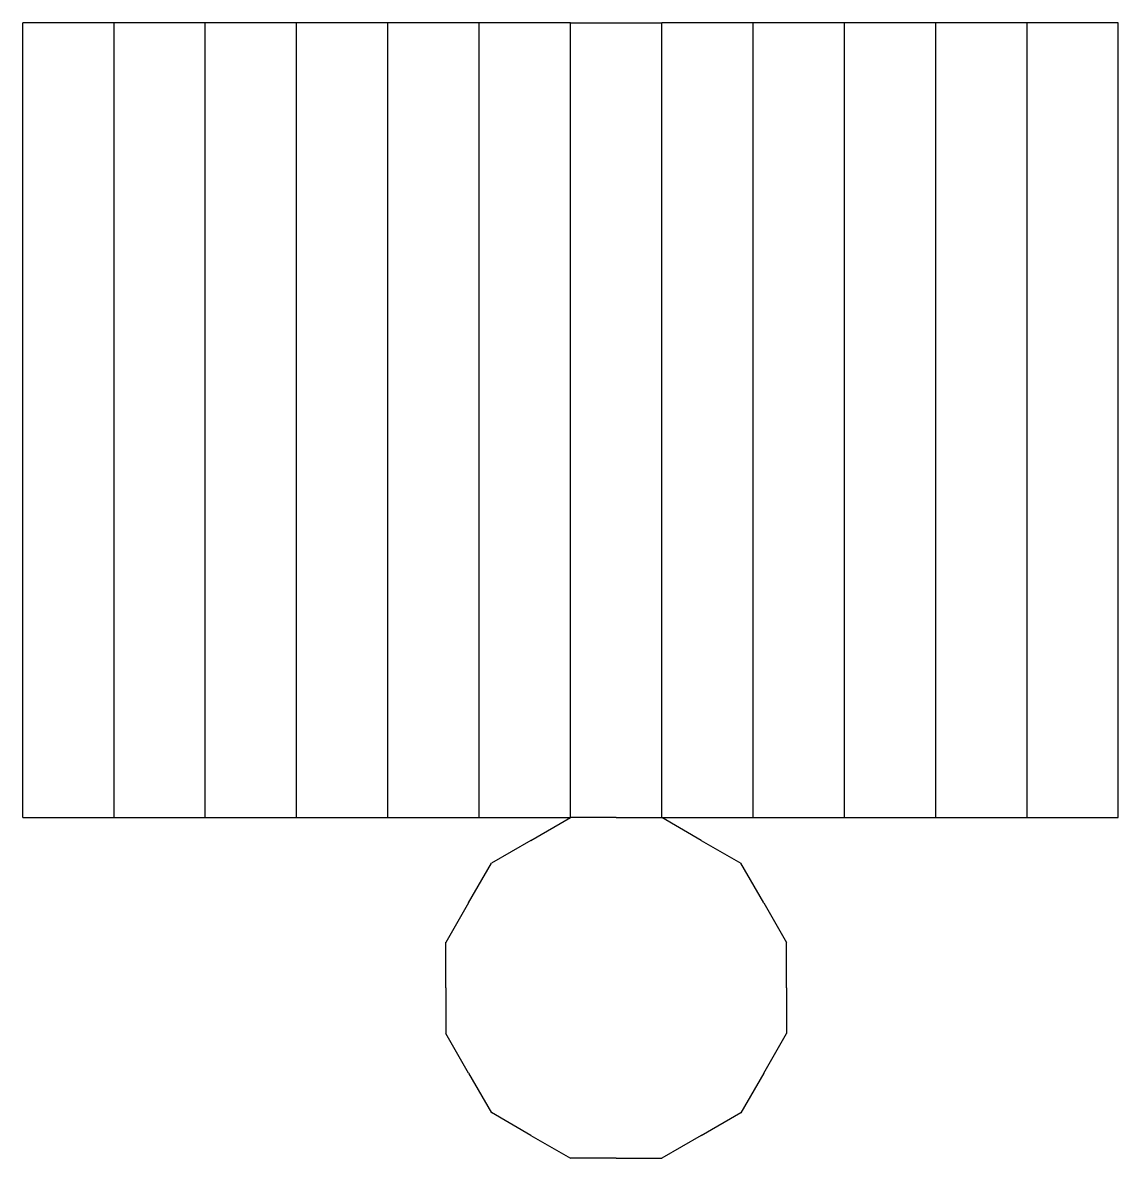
# Model space of a CAD drawing. Header units: millimetres. Extents: x 1974 to 2167, y 1411 to 1611.
import ezdxf

# ---------------------------------------------------------------- set-up
doc = ezdxf.new("R2010")
doc.units = ezdxf.units.MM

# ---------------------------------------------------------------- blocks, each defined once
blk = doc.blocks.new('*U2')
for q in [(-8.04, 0), (8.04, 0)]:
    blk.add_line((0, 0), q)
blk = doc.blocks.new('*U3')
at = {"color": 0, "linetype": 'ByBlock', "lineweight": -2, "transparency": 16777216}
for p, rotation in [((2063.53, 1466.76), 30), ((2093.53, 1466.76), 330.0000000000001), ((2052.55, 1455.78), 59.99999999999999), ((2104.51, 1455.78), 300), ((2048.53, 1440.78), 90), ((2108.53, 1440.78), 269.9999999999999), ((2052.55, 1425.78), 120), ((2104.51, 1425.78), 240), ((2063.53, 1414.8), 150), ((2093.53, 1414.8), 210), ((2078.53, 1410.78), 180)]:
    blk.add_blockref('*U2', p, dxfattribs=dict(at, rotation=rotation))
blk.add_blockref('*U2', (2078.53, 1470.78), dxfattribs=at)

msp = doc.modelspace()

# ---------------------------------------------------------------- linework, layer by layer
for p, q in [((1974.03, 1470.78), (1974.03, 1610.78)), ((1974.03, 1470.78), (1974.03, 1610.78)), ((1990.11, 1610.78), (1974.03, 1610.78)), ((1990.11, 1470.78), (1990.11, 1610.78)), ((1990.11, 1470.78), (1990.11, 1610.78)), ((2006.18, 1610.78), (1990.11, 1610.78)), ((2006.18, 1470.78), (2006.18, 1610.78)), ((2006.18, 1470.78), (2006.18, 1610.78)), ((2022.26, 1610.78), (2006.18, 1610.78)), ((2022.26, 1470.78), (2022.26, 1610.78)), ((2022.26, 1470.78), (2022.26, 1610.78)), ((2038.34, 1610.78), (2022.26, 1610.78)), ((2022.26, 1470.78), (2022.26, 1610.78)), ((2038.34, 1470.78), (2038.34, 1610.78)), ((2038.34, 1470.78), (2038.34, 1610.78)), ((2054.42, 1610.78), (2038.34, 1610.78)), ((2054.42, 1470.78), (2054.42, 1610.78)), ((2054.42, 1470.78), (2054.42, 1610.78)), ((2070.49, 1610.78), (2054.42, 1610.78)), ((2070.49, 1470.78), (2070.49, 1610.78)), ((2070.49, 1610.78), (2086.57, 1610.78)), ((2070.49, 1470.78), (2070.49, 1610.78)), ((2086.57, 1470.78), (2086.57, 1610.78)), ((2102.65, 1610.78), (2086.57, 1610.78)), ((2102.65, 1470.78), (2102.65, 1610.78)), ((2102.65, 1470.78), (2102.65, 1610.78)), ((2118.72, 1610.78), (2102.65, 1610.78)), ((2118.72, 1470.78), (2118.72, 1610.78)), ((2118.72, 1470.78), (2118.72, 1610.78)), ((2134.8, 1610.78), (2118.72, 1610.78)), ((2134.8, 1470.78), (2134.8, 1610.78)), ((2134.8, 1470.78), (2134.8, 1610.78)), ((2150.88, 1610.78), (2134.8, 1610.78)), ((2150.88, 1470.78), (2150.88, 1610.78)), ((2150.88, 1470.78), (2150.88, 1610.78)), ((2166.95, 1610.78), (2150.88, 1610.78)), ((2166.95, 1470.78), (2166.95, 1610.78)), ((2166.95, 1470.78), (2166.95, 1610.78)), ((1974.03, 1470.78), (1990.11, 1470.78)), ((1990.11, 1470.78), (2006.18, 1470.78)), ((2006.18, 1470.78), (2022.26, 1470.78)), ((2022.26, 1470.78), (2038.34, 1470.78)), ((2038.34, 1470.78), (2054.42, 1470.78)), ((2054.42, 1470.78), (2070.49, 1470.78)), ((2086.57, 1470.78), (2102.65, 1470.78)), ((2102.65, 1470.78), (2118.72, 1470.78)), ((2118.72, 1470.78), (2134.8, 1470.78)), ((2134.8, 1470.78), (2150.88, 1470.78)), ((2150.88, 1470.78), (2166.95, 1470.78))]:
    msp.add_line(p, q)

# ---------------------------------------------------------------- block references
msp.add_blockref('*U3', (0, 0))

doc.saveas('drawing.dxf')
